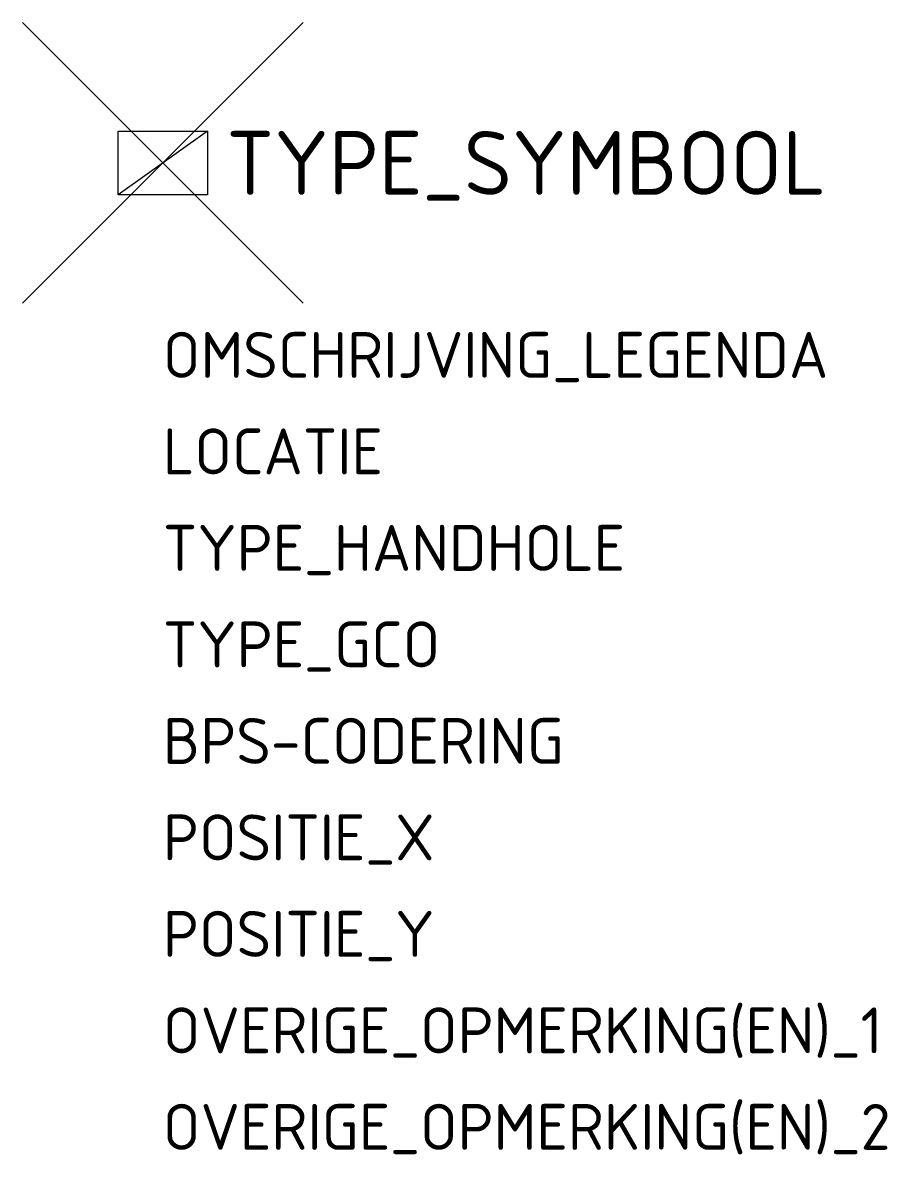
# Model space of a CAD drawing. Extents: x -5.5 to 28.4, y -38.9 to 5.5.
import ezdxf
from ezdxf.enums import TextEntityAlignment as Align

# ---------------------------------------------------------------- set-up
doc = ezdxf.new("R2010")
doc.units = 0
doc.styles.add('NLCS-ISO', font='NLCS-ISO.ttf')

msp = doc.modelspace()

# ---------------------------------------------------------------- linework, layer by layer
for points in [[(5.5, 5.5), (-5.5, -5.5)], [(-5.5, 5.5), (5.5, -5.5)]]:
    msp.add_lwpolyline(points)
at = {"flags": 128}
msp.add_lwpolyline([(-1.75, -1.25), (-1.75, 1.25), (1.75, 1.25), (1.75, -1.25)], close=True, dxfattribs=at)
msp.add_lwpolyline([(1.75, 1.25), (-1.75, -1.25)], dxfattribs=at)

# ---------------------------------------------------------------- texts
at = {"style": 'NLCS-ISO'}
msp.add_attdef('TYPE_SYMBOOL', text='MB8', height=2.5, dxfattribs=at).set_placement((14.25, 0), align=Align.MIDDLE_CENTER)
at = {"style": 'NLCS-ISO', "flags": 1}
for tag, p, s in [('OMSCHRIJVING_LEGENDA', (0, -8.431), 'Handhole+GCO'), ('LOCATIE', (0, -12.215), ''), ('TYPE_HANDHOLE', (0, -16), ''), ('TYPE_GCO', (0, -19.784), ''), ('BPS-CODERING', (0, -23.569), ''), ('POSITIE_X', (0, -27.353), ''), ('POSITIE_Y', (0, -31.138), ''), ('OVERIGE_OPMERKING(EN)_1', (0, -34.922), ''), ('OVERIGE_OPMERKING(EN)_2', (0, -38.707), '')]:
    msp.add_attdef(tag, p, s, height=1.8, dxfattribs=at)

doc.saveas('drawing.dxf')
